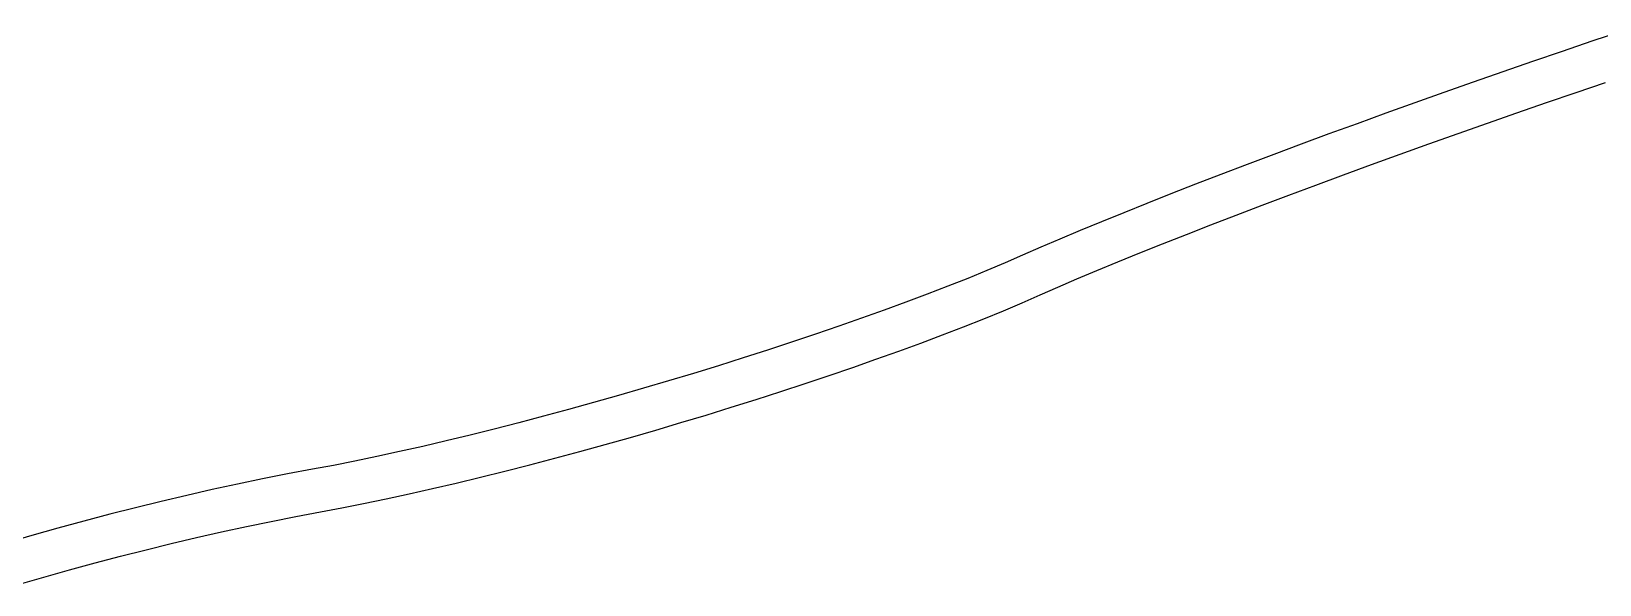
# Model space of a CAD drawing. Header units: metres. Extents: x 0 to 745, y 0 to 539.
# Drawn here: x 251.94 to 280.89, y 502.69 to 512.9 of the extents above; entities that cross this region are included whole.
import ezdxf

# ---------------------------------------------------------------- set-up
doc = ezdxf.new("R2010")
doc.units = ezdxf.units.M

msp = doc.modelspace()

# ---------------------------------------------------------------- linework, layer by layer
at = {"layer": '2', "color": 7}
for p, q in [((281.292838, 512.904225), (280.74655, 512.720403)), ((280.198822, 512.53429), (279.650713, 512.346268)), ((280.74655, 512.720403), (280.198822, 512.53429)), ((279.650713, 512.346268), (279.103279, 512.156715)), ((278.55758, 511.96601), (278.014673, 511.774532)), ((279.103279, 512.156715), (278.55758, 511.96601)), ((280.453378, 511.775055), (280.999371, 511.960724)), ((278.014673, 511.774532), (277.475615, 511.582662)), ((279.906969, 511.587476), (280.453378, 511.775055)), ((276.941466, 511.390778), (276.413282, 511.199259)), ((277.475615, 511.582662), (276.941466, 511.390778)), ((278.817244, 511.208156), (279.361229, 511.39838)), ((279.361229, 511.39838), (279.906969, 511.587476)), ((276.413282, 511.199259), (275.892121, 511.008484)), ((278.276097, 511.017197), (278.817244, 511.208156)), ((275.379042, 510.818834), (274.875102, 510.630687)), ((275.892121, 511.008484), (275.379042, 510.818834)), ((277.206663, 510.634637), (277.738875, 510.825893)), ((277.738875, 510.825893), (278.276097, 511.017197)), ((274.381359, 510.444422), (273.898871, 510.260419)), ((274.875102, 510.630687), (274.381359, 510.444422)), ((276.161606, 510.25383), (276.680544, 510.443819)), ((276.680544, 510.443819), (277.206663, 510.634637)), ((273.898871, 510.260419), (273.428696, 510.079058)), ((275.650931, 510.065062), (276.161606, 510.25383)), ((272.971892, 509.900716), (272.529516, 509.725774)), ((273.428696, 510.079058), (272.971892, 509.900716)), ((274.658717, 509.692754), (275.149607, 509.877906)), ((275.149607, 509.877906), (275.650931, 510.065062)), ((272.529516, 509.725774), (272.102627, 509.55461)), ((274.179346, 509.509997), (274.658717, 509.692754)), ((271.692282, 509.387605), (271.299539, 509.225137)), ((272.102627, 509.55461), (271.692282, 509.387605)), ((273.259505, 509.153231), (273.712581, 509.330025)), ((273.712581, 509.330025), (274.179346, 509.509997)), ((270.925457, 509.067586), (270.571093, 508.91533)), ((271.299539, 509.225137), (270.925457, 509.067586)), ((272.821204, 508.980006), (273.259505, 509.153231)), ((270.237504, 508.76875), (269.914954, 508.6279)), ((270.571093, 508.91533), (270.237504, 508.76875)), ((271.993266, 508.645826), (272.398763, 508.81074)), ((272.398763, 508.81074), (272.821204, 508.980006)), ((269.576502, 508.48515), (269.223101, 508.34079)), ((269.914954, 508.6279), (269.576502, 508.48515)), ((271.237449, 508.330616), (271.6058, 508.485654)), ((271.6058, 508.485654), (271.993266, 508.645826)), ((268.855703, 508.195107), (268.475262, 508.048391)), ((269.223101, 508.34079), (268.855703, 508.195107)), ((270.562432, 508.037506), (270.889298, 508.181103)), ((270.889298, 508.181103), (271.237449, 508.330616)), ((268.082731, 507.900929), (267.679064, 507.75301)), ((268.475262, 508.048391), (268.082731, 507.900929)), ((269.882565, 507.745525), (270.230099, 507.892306)), ((270.230099, 507.892306), (270.562432, 508.037506)), ((267.265212, 507.604923), (266.842131, 507.456955)), ((267.679064, 507.75301), (267.265212, 507.604923)), ((269.145519, 507.448317), (269.520735, 507.597438)), ((269.520735, 507.597438), (269.882565, 507.745525)), ((266.410771, 507.309395), (265.972088, 507.162531)), ((266.842131, 507.456955), (266.410771, 507.309395)), ((268.358559, 507.148064), (268.757825, 507.298434)), ((268.757825, 507.298434), (269.145519, 507.448317)), ((265.527033, 507.016653), (265.07656, 506.872047)), ((265.972088, 507.162531), (265.527033, 507.016653)), ((267.528947, 506.846948), (267.948631, 506.997477)), ((267.948631, 506.997477), (268.358559, 507.148064)), ((264.621622, 506.729003), (264.163173, 506.587809)), ((265.07656, 506.872047), (264.621622, 506.729003)), ((266.663946, 506.547153), (267.100416, 506.696749)), ((267.100416, 506.696749), (267.528947, 506.846948)), ((263.702165, 506.448754), (263.239551, 506.312125)), ((264.163173, 506.587809), (263.702165, 506.448754)), ((265.770817, 506.250861), (266.220443, 506.398433)), ((266.220443, 506.398433), (266.663946, 506.547153)), ((262.776285, 506.178211), (262.313319, 506.047301)), ((263.239551, 506.312125), (262.776285, 506.178211)), ((264.856825, 505.960256), (265.315975, 506.104711)), ((265.315975, 506.104711), (265.770817, 506.250861)), ((261.851608, 505.919683), (261.392103, 505.795645)), ((262.313319, 506.047301), (261.851608, 505.919683)), ((263.929231, 505.677519), (264.394274, 505.817767)), ((264.394274, 505.817767), (264.856825, 505.960256)), ((260.483527, 505.559463), (260.036362, 505.447896)), ((260.935758, 505.675475), (260.483527, 505.559463)), ((261.392103, 505.795645), (260.935758, 505.675475)), ((262.995298, 505.404833), (263.462603, 505.539783)), ((263.462603, 505.539783), (263.929231, 505.677519)), ((259.161044, 505.239252), (258.734797, 505.142752)), ((259.595217, 505.341063), (259.161044, 505.239252)), ((260.036362, 505.447896), (259.595217, 505.341063)), ((262.062289, 505.144382), (262.528224, 505.272942)), ((262.528224, 505.272942), (262.995298, 505.404833)), ((257.909892, 504.966837), (257.513141, 504.887999)), ((258.317428, 505.051851), (257.909892, 504.966837)), ((258.734797, 505.142752), (258.317428, 505.051851)), ((261.137467, 504.898348), (261.598401, 505.019427)), ((261.598401, 505.019427), (262.062289, 505.144382)), ((256.668193, 504.729469), (256.205691, 504.638201)), ((257.128128, 504.815625), (256.668193, 504.729469)), ((257.513141, 504.887999), (257.128128, 504.815625)), ((259.781471, 504.561104), (260.228094, 504.668914)), ((260.228094, 504.668914), (260.680395, 504.78142)), ((260.680395, 504.78142), (261.137467, 504.898348)), ((255.273483, 504.440496), (254.804023, 504.334141)), ((255.740747, 504.541863), (255.273483, 504.440496)), ((256.205691, 504.638201), (255.740747, 504.541863)), ((258.484747, 504.268575), (258.90889, 504.360662)), ((258.90889, 504.360662), (259.341433, 504.458262)), ((259.341433, 504.458262), (259.781471, 504.561104)), ((253.859008, 504.106627), (253.3837, 503.98555)), ((254.33249, 504.222837), (253.859008, 504.106627)), ((254.804023, 504.334141), (254.33249, 504.222837)), ((257.271808, 504.02813), (257.665299, 504.102037)), ((257.665299, 504.102037), (258.069914, 504.182276)), ((258.069914, 504.182276), (258.484747, 504.268575)), ((252.906689, 503.859648), (252.428099, 503.728962)), ((253.3837, 503.98555), (252.906689, 503.859648)), ((255.907087, 503.758769), (256.364615, 503.853605)), ((256.364615, 503.853605), (256.819565, 503.943406)), ((256.819565, 503.943406), (257.271808, 504.02813)), ((251.948052, 503.593531), (251.466673, 503.453398)), ((252.428099, 503.728962), (251.948052, 503.593531)), ((254.520312, 503.444456), (254.984808, 503.554153)), ((254.984808, 503.554153), (255.447109, 503.658938)), ((255.447109, 503.658938), (255.907087, 503.758769)), ((253.114936, 503.086297), (253.585249, 503.210487)), ((253.585249, 503.210487), (254.05375, 503.329887)), ((254.05375, 503.329887), (254.520312, 503.444456)), ((252.16939, 502.82371), (252.642941, 502.957357)), ((252.642941, 502.957357), (253.114936, 503.086297)), ((251.694412, 502.685395), (252.16939, 502.82371))]:
    msp.add_line(p, q, dxfattribs=at)

doc.saveas('drawing.dxf')
